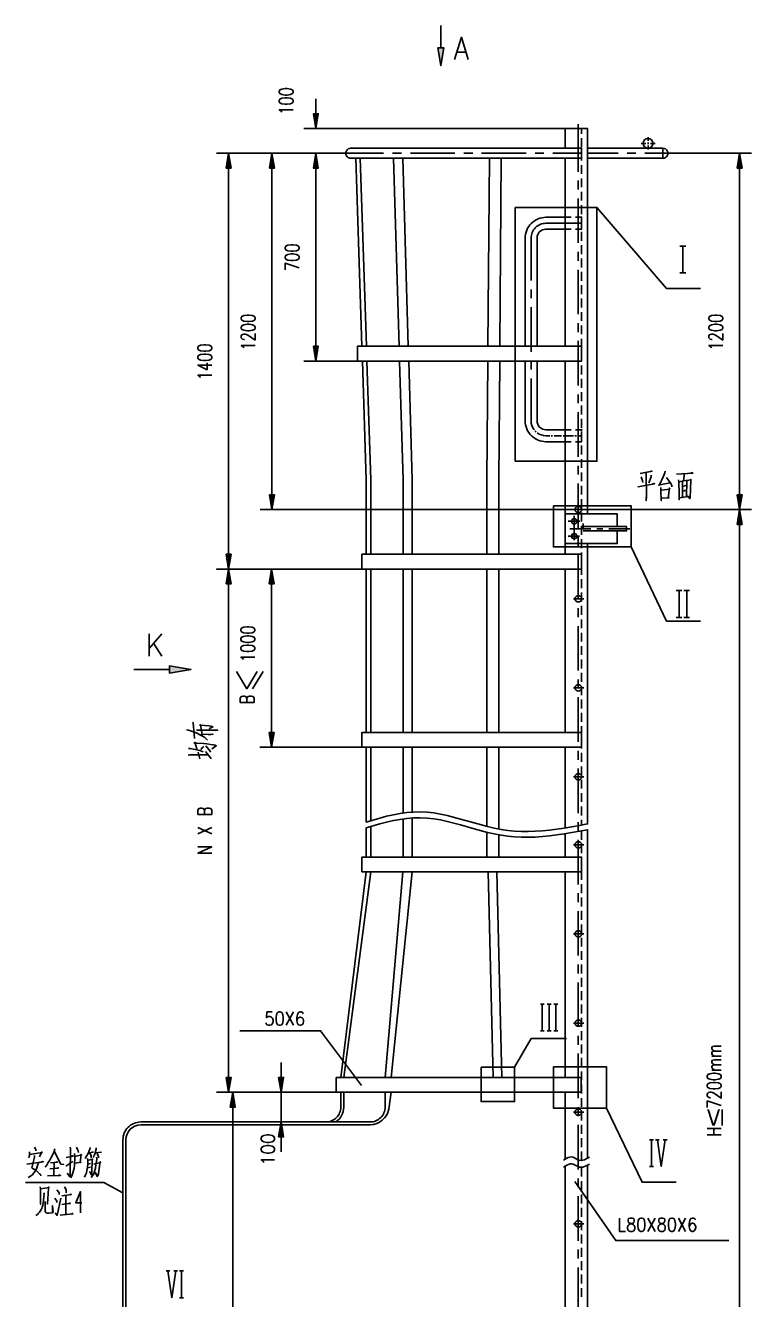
# Model space of a CAD drawing. Extents: x 148 to 221443, y -36682 to 6758.
# Drawn here: x 99642 to 102101, y -8598 to -4283 of the extents above; entities that cross this region are included whole.
import ezdxf

# ---------------------------------------------------------------- set-up
doc = ezdxf.new("R2010")
doc.units = 0
doc.header["$LTSCALE"] = 10
doc.header["$MEASUREMENT"] = 0
doc.layers.add('2（细实线）', color=3, linetype='Continuous', lineweight=20)
doc.styles.add('PDF Arial', font='arial.ttf')

msp = doc.modelspace()

# ---------------------------------------------------------------- linework, layer by layer
at = {"layer": '2（细实线）', "lineweight": -3}
for points in [[(101048.5256, -4358.4248), (101048.5256, -4282.9139)], [(101141.476, -4397.9945), (101118.4835, -4322.5703), (101095.4928, -4397.9945)], [(101038.4664, -4358.4248), (101058.5842, -4358.4248), (101048.5256, -4418.7647), (101038.4664, -4358.4248)], [(101104.1152, -4372.8535), (101132.8536, -4372.8535)], [(100501.4266, -4509.1114), (100503.6617, -4513.8038), (100510.367, -4516.9331), (100521.5444, -4518.4974), (100528.2503, -4518.4974), (100539.4265, -4516.9331), (100546.133, -4513.8038), (100548.3675, -4509.1114), (100548.3675, -4505.9827), (100546.133, -4501.2891), (100539.4265, -4498.1611), (100528.2503, -4496.5968), (100521.5444, -4496.5968), (100510.367, -4498.1611), (100503.6617, -4501.2891), (100501.4266, -4505.9827), (100501.4266, -4509.1114)], [(100501.4266, -4540.3986), (100503.6617, -4545.0922), (100510.367, -4548.2203), (100521.5444, -4549.7846), (100528.2503, -4549.7846), (100539.4265, -4548.2203), (100546.133, -4545.0922), (100548.3675, -4540.3986), (100548.3675, -4537.27), (100546.133, -4532.5764), (100539.4265, -4529.4477), (100528.2503, -4527.8834), (100521.5444, -4527.8834), (100510.367, -4529.4477), (100503.6617, -4532.5764), (100501.4266, -4537.27), (100501.4266, -4540.3986)], [(100510.367, -4576.3782), (100508.1319, -4573.249), (100501.4266, -4568.5572), (100548.3675, -4568.5572)], [(100625.4867, -4581.7908), (100625.4867, -4531.507)], [(100617.1041, -4581.7908), (100633.8698, -4581.7908), (100625.4867, -4632.0728), (100617.1041, -4581.7908)], [(100585.2505, -4632.0728), (101470.4403, -4632.0728), (101545.8822, -4632.0728), (101545.8822, -5937.0362)], [(101470.4403, -4632.0728), (101470.4403, -4698.9497)], [(101514.6993, -4617.0856), (101514.6993, -4778.1446)], [(101525.7644, -4632.0728), (101525.7644, -4649.8884)], [(101525.7644, -4664.9732), (101525.7644, -4695.1435)], [(101545.8822, -4698.9497), (101801.1855, -4698.9497), (101801.1855, -4732.638), (101545.8822, -4732.638)], [(101743.5317, -4682.1033), (101727.6534, -4682.1033)], [(101753.5903, -4682.1033), (101748.5616, -4682.1033)], [(101750.8907, -4674.0723), (101750.8907, -4660.7789)], [(101750.8907, -4684.1297), (101750.8907, -4679.1004)], [(101750.8907, -4702.45), (101750.8907, -4689.1572)], [(101774.4985, -4682.1033), (101758.6196, -4682.1033)], [(100289.5223, -4715.7941), (100756.7953, -4715.7941), (100436.5969, -4715.7941)], [(100321.3759, -4766.0767), (100338.1411, -4766.0767), (100329.7585, -4715.7941), (100321.3759, -4766.0767)], [(100468.4493, -4766.0767), (100485.2144, -4766.0767), (100476.8325, -4715.7941), (100468.4493, -4766.0767)], [(100736.6775, -4715.7941), (100585.2505, -4715.7941), (100756.7953, -4715.7941), (100855.2175, -4715.7941)], [(100617.1041, -4766.0767), (100625.4867, -4715.7941), (100633.8698, -4766.0767), (100617.1041, -4766.0767), (100633.8698, -4766.0767), (100625.4867, -4715.7941), (100617.1041, -4766.0767)], [(100760.8315, -4732.638), (100781.6781, -5369.4715)], [(100775.9279, -4732.638), (100796.7751, -5369.4715)], [(100885.3939, -4715.7941), (100915.5709, -4715.7941)], [(100888.9193, -4732.638), (100907.8451, -5369.4715)], [(100919.714, -4732.638), (100938.6562, -5369.4715)], [(100945.7467, -4715.7941), (101096.6317, -4715.7941)], [(101126.8081, -4715.7941), (101156.9845, -4715.7941)], [(101187.1615, -4715.7941), (101338.0459, -4715.7941)], [(101213.4652, -4732.638), (101208.2815, -5369.4715)], [(101253.7014, -4732.638), (101248.6983, -5369.4715)], [(101368.2223, -4715.7941), (101398.3986, -4715.7941)], [(101428.5763, -4715.7941), (101526.9985, -4715.7941)], [(101470.4403, -4732.638), (101470.4403, -4833.2044), (101470.4403, -5369.4715)], [(101525.7644, -4710.2283), (101525.7644, -4740.3974)], [(101545.8822, -4715.7941), (101649.4906, -4715.7941)], [(101679.6676, -4715.7941), (101709.844, -4715.7941)], [(101740.0203, -4715.7941), (101843.6294, -4715.7941), (102101.4034, -4715.7941)], [(102052.7852, -4766.0767), (102069.5504, -4766.0767), (102061.1678, -4715.7941), (102052.7852, -4766.0767)], [(100329.7585, -6073.4327), (100329.7585, -4766.0767)], [(100476.8325, -5872.3011), (100476.8325, -4766.0767)], [(100625.4867, -4816.3599), (100625.4867, -4766.0767), (100625.4867, -5369.4715)], [(101525.7644, -4755.4829), (101525.7644, -4785.6525)], [(102061.1678, -4766.0767), (102061.1678, -5872.3011)], [(101514.6993, -4808.3131), (101514.6993, -4838.4827)], [(101525.7644, -4800.738), (101525.7644, -4830.9071)], [(101514.6993, -4868.6524), (101514.6993, -5019.502)], [(101525.7644, -4845.9919), (101525.7644, -4876.1628)], [(101301.1739, -4899.0778), (101577.7974, -4899.0778), (101577.7974, -5758.8648), (101301.1739, -5758.8648), (101301.1739, -4899.0778)], [(101525.7644, -4891.2476), (101525.7644, -4921.4167)], [(101577.7974, -4899.0778), (101813.9168, -5173.5535), (101929.1048, -5173.5535)], [(101405.057, -4952.7534), (101525.7644, -4952.7534)], [(101505.646, -4972.8657), (101525.7644, -4972.8657), (101525.7644, -4932.6392), (101526.484, -4932.6392), (101526.484, -4931.9196), (101525.7644, -4931.9196), (101525.7644, -4932.6392)], [(101505.646, -4932.6392), (101525.7644, -4932.6392)], [(101525.7644, -4936.5009), (101525.7644, -4966.6712)], [(101354.7622, -5003.036), (101354.7622, -5146.5998)], [(101525.7644, -4981.7561), (101525.7644, -5011.9257)], [(100521.5444, -5038.0518), (100523.7795, -5042.7442), (100530.4854, -5045.8729), (100541.6622, -5047.4378), (100548.3675, -5047.4378), (100559.5449, -5045.8729), (100566.2508, -5042.7442), (100568.4853, -5038.0518), (100568.4853, -5034.9226), (100566.2508, -5030.2296), (100559.5449, -5027.1009), (100548.3675, -5025.536), (100541.6622, -5025.536), (100530.4854, -5027.1009), (100523.7795, -5030.2296), (100521.5444, -5034.9226), (100521.5444, -5038.0518)], [(101525.7644, -5027.0106), (101525.7644, -5057.1802)], [(101858.9937, -5029.7364), (101878.6086, -5029.7364)], [(101868.8009, -5120.246), (101868.8009, -5029.7364)], [(100521.5444, -5069.3391), (100523.7795, -5074.0314), (100530.4854, -5077.1601), (100541.6622, -5078.7257), (100548.3675, -5078.7257), (100559.5449, -5077.1601), (100566.2508, -5074.0314), (100568.4853, -5069.3391), (100568.4853, -5066.2098), (100566.2508, -5061.5168), (100559.5449, -5058.3887), (100548.3675, -5056.8232), (100541.6622, -5056.8232), (100530.4854, -5058.3887), (100523.7795, -5061.5168), (100521.5444, -5066.2098), (100521.5444, -5069.3391)], [(100521.5444, -5110.0123), (100521.5444, -5088.1104), (100568.4853, -5103.7543)], [(101514.6993, -5049.6711), (101514.6993, -5079.8408)], [(101525.7644, -5072.2651), (101525.7644, -5102.4354)], [(101514.6993, -5110.0104), (101514.6993, -5260.8594)], [(101525.7644, -5117.5196), (101525.7644, -5147.6899)], [(101858.9937, -5120.246), (101878.6086, -5120.246)], [(101354.7622, -5176.7701), (101354.7622, -5206.9398)], [(101525.7644, -5162.7747), (101525.7644, -5192.9438)], [(101525.7644, -5208.0286), (101525.7644, -5238.1983)], [(100372.8902, -5276.1695), (100375.1259, -5280.8613), (100381.8313, -5283.9906), (100393.0074, -5285.5549), (100399.714, -5285.5549), (100410.8895, -5283.9906), (100417.5966, -5280.8613), (100419.8324, -5276.1695), (100419.8324, -5273.0402), (100417.5966, -5268.3472), (100410.8895, -5265.218), (100399.714, -5263.6536), (100393.0074, -5263.6536), (100381.8313, -5265.218), (100375.1259, -5268.3472), (100372.8902, -5273.0402), (100372.8902, -5276.1695)], [(101354.7622, -5237.1088), (101354.7622, -5387.9578)], [(101525.7644, -5253.2832), (101525.7644, -5283.4528)], [(101957.2255, -5276.1695), (101959.4613, -5280.8613), (101966.1678, -5283.9906), (101977.3433, -5285.5549), (101984.0487, -5285.5549), (101995.226, -5283.9906), (102001.932, -5280.8613), (102004.1677, -5276.1695), (102004.1677, -5273.0402), (102001.932, -5268.3472), (101995.226, -5265.218), (101984.0487, -5263.6536), (101977.3433, -5263.6536), (101966.1678, -5265.218), (101959.4613, -5268.3472), (101957.2255, -5273.0402), (101957.2255, -5276.1695)], [(100372.8902, -5307.4567), (100375.1259, -5312.1491), (100381.8313, -5315.2784), (100393.0074, -5316.8421), (100399.714, -5316.8421), (100410.8895, -5315.2784), (100417.5966, -5312.1491), (100419.8324, -5307.4567), (100419.8324, -5304.3275), (100417.5966, -5299.6345), (100410.8895, -5296.5052), (100399.714, -5294.9409), (100393.0074, -5294.9409), (100381.8313, -5296.5052), (100375.1259, -5299.6345), (100372.8902, -5304.3275), (100372.8902, -5307.4567)], [(101514.6993, -5291.0291), (101514.6993, -5321.1982)], [(101525.7644, -5298.5383), (101525.7644, -5328.708)], [(101957.2255, -5307.4567), (101959.4613, -5312.1491), (101966.1678, -5315.2784), (101977.3433, -5316.8421), (101984.0487, -5316.8421), (101995.226, -5315.2784), (102001.932, -5312.1491), (102004.1677, -5307.4567), (102004.1677, -5304.3275), (102001.932, -5299.6345), (101995.226, -5296.5052), (101984.0487, -5294.9409), (101977.3433, -5294.9409), (101966.1678, -5296.5052), (101959.4613, -5299.6345), (101957.2255, -5304.3275), (101957.2255, -5307.4567)], [(100384.067, -5346.565), (100381.8313, -5346.565), (100377.361, -5345.0013), (100375.1259, -5343.4364), (100372.8902, -5340.3077), (100372.8902, -5334.0504), (100375.1259, -5330.9217), (100377.361, -5329.3574), (100381.8313, -5327.7924), (100386.3021, -5327.7924), (100390.7729, -5329.3574), (100397.4788, -5332.486), (100419.8324, -5348.1293), (100419.8324, -5326.2281)], [(101525.7644, -5343.7928), (101525.7644, -5373.9631)], [(101968.4023, -5346.565), (101966.1678, -5346.565), (101961.697, -5345.0013), (101959.4613, -5343.4364), (101957.2255, -5340.3077), (101957.2255, -5334.0504), (101959.4613, -5330.9217), (101961.697, -5329.3574), (101966.1678, -5327.7924), (101970.6374, -5327.7924), (101975.1076, -5329.3574), (101981.8142, -5332.486), (102004.1677, -5348.1293), (102004.1677, -5326.2281)], [(100225.8162, -5376.7347), (100228.0514, -5381.4277), (100234.7573, -5384.5563), (100245.934, -5386.1207), (100252.6394, -5386.1207), (100263.8167, -5384.5563), (100270.5221, -5381.4277), (100272.7584, -5376.7347), (100272.7584, -5373.6066), (100270.5221, -5368.913), (100263.8167, -5365.7838), (100252.6394, -5364.2207), (100245.934, -5364.2207), (100234.7573, -5365.7838), (100228.0514, -5368.913), (100225.8162, -5373.6066), (100225.8162, -5376.7347)], [(100381.8313, -5374.7236), (100379.5955, -5371.5949), (100372.8902, -5366.9013), (100419.8324, -5366.9013)], [(100617.1041, -5369.4715), (100633.8698, -5369.4715), (100625.4867, -5419.7547), (100617.1041, -5369.4715)], [(101514.6993, -5351.3691), (101514.6993, -5502.2187)], [(101525.7644, -5389.0479), (101525.7644, -5419.217)], [(101966.1678, -5374.7236), (101963.9309, -5371.5949), (101957.2255, -5366.9013), (102004.1677, -5366.9013)], [(100225.8162, -5408.0219), (100228.0514, -5412.7149), (100234.7573, -5415.8436), (100245.934, -5417.4079), (100252.6394, -5417.4079), (100263.8167, -5415.8436), (100270.5221, -5412.7149), (100272.7584, -5408.0219), (100272.7584, -5404.8933), (100270.5221, -5400.2009), (100263.8167, -5397.071), (100252.6394, -5395.5073), (100245.934, -5395.5073), (100234.7573, -5397.071), (100228.0514, -5400.2009), (100225.8162, -5404.8933), (100225.8162, -5408.0219)], [(100272.7584, -5433.0518), (100225.8162, -5433.0518), (100257.1108, -5448.6945), (100257.1108, -5425.2302)], [(100781.404, -5419.7547), (100585.2505, -5419.7547)], [(100783.3242, -5419.7547), (100796.4925, -5822.0191), (100796.4925, -6073.4327)], [(100798.42, -5419.7547), (100811.5883, -5822.0191), (100811.5883, -6073.4327)], [(100909.3392, -5419.7547), (100921.2942, -5822.0191), (100921.2942, -6073.4327)], [(100940.1516, -5419.7547), (100952.1169, -5822.0191), (100952.1169, -6073.4327)], [(101207.8719, -5419.7547), (101204.5974, -5822.0191), (101204.5974, -6073.4327)], [(101248.3034, -5419.7547), (101245.143, -5822.0191), (101245.143, -6073.4327)], [(101354.7622, -5418.1269), (101354.7622, -5448.2978)], [(101470.4403, -5419.7547), (101470.4403, -6073.4327)], [(101525.7644, -5434.3012), (101525.7644, -5464.4715)], [(100234.7573, -5475.29), (100232.5222, -5472.1613), (100225.8162, -5467.4677), (100272.7584, -5467.4677)], [(101354.7622, -5478.4669), (101354.7622, -5622.0307)], [(101525.7644, -5479.5563), (101525.7644, -5509.7266)], [(101514.6993, -5532.3865), (101514.6993, -5562.5574)], [(101525.7644, -5524.8115), (101525.7644, -5554.9812)], [(101514.6993, -5592.7271), (101514.6993, -5743.5761)], [(101525.7644, -5570.0666), (101525.7644, -5600.2357)], [(101505.646, -5652.201), (101525.7644, -5652.201)], [(101525.7644, -5615.3205), (101525.7644, -5645.4908)], [(101525.7644, -5652.201), (101525.7644, -5651.4808), (101526.484, -5651.4808), (101526.484, -5652.201), (101525.7644, -5652.201), (101525.7644, -5655.9718)], [(101405.057, -5672.3133), (101417.6308, -5672.3133)], [(101405.057, -5692.4268), (101470.4403, -5692.4268), (101490.5575, -5692.4268)], [(101422.6601, -5672.3133), (101427.6894, -5672.3133)], [(101432.7193, -5672.3133), (101457.8664, -5672.3133)], [(101462.8951, -5672.3133), (101467.9244, -5672.3133)], [(101472.9549, -5672.3133), (101498.102, -5672.3133)], [(101503.1313, -5672.3133), (101508.1612, -5672.3133)], [(101525.7644, -5688.6555), (101525.7644, -5692.4268), (101505.646, -5692.4268)], [(101513.1905, -5672.3133), (101525.7644, -5672.3133)], [(101525.7644, -5658.4858), (101525.7644, -5663.5139)], [(101525.7644, -5660.5762), (101525.7644, -5690.7441)], [(101525.7644, -5666.0285), (101525.7644, -5671.0566)], [(101525.7644, -5673.5706), (101525.7644, -5678.5993)], [(101525.7644, -5681.114), (101525.7644, -5686.1414)], [(101525.7644, -5705.8295), (101525.7644, -5735.9998)], [(101514.6993, -5773.7452), (101514.6993, -5803.9149)], [(101525.7644, -5751.0847), (101525.7644, -5781.255)], [(101525.7644, -5796.3392), (101525.7644, -5826.5089)], [(101723.8765, -5800.3712), (101764.7408, -5792.8278), (101763.1063, -5791.9898), (101759.2922, -5793.6658)], [(101727.6906, -5811.2653), (101732.5942, -5824.6741), (101733.1386, -5830.5402)], [(101744.5809, -5797.0179), (101745.1259, -5879.1468), (101744.5809, -5892.5562), (101744.0365, -5886.6895), (101744.5809, -5879.9842)], [(101761.4718, -5805.3992), (101761.4718, -5811.2653), (101753.2985, -5832.2163)], [(101808.3291, -5792.8278), (101807.7846, -5797.8559), (101803.4255, -5808.7507), (101797.9769, -5822.1595), (101794.1622, -5828.8642), (101789.2592, -5838.9204), (101787.0803, -5839.759), (101802.336, -5836.4063), (101825.765, -5832.2163)], [(101813.2326, -5813.7788), (101827.9445, -5833.8935), (101830.1241, -5838.083), (101831.2136, -5841.435), (101831.758, -5844.7864)], [(101847.5594, -5802.8852), (101902.5899, -5798.6939), (101900.4104, -5797.0179), (101895.5062, -5799.5313)], [(101854.0975, -5822.1595), (101855.187, -5828.8642), (101856.2765, -5868.2526), (101856.8209, -5889.2042), (101855.732, -5882.4989), (101887.8786, -5878.3088), (101886.2441, -5877.4702), (101883.5201, -5879.1468)], [(101888.4243, -5878.3088), (101892.7816, -5885.8521), (101893.3272, -5881.6621), (101894.4167, -5854.0052), (101895.5062, -5820.4841), (101897.1413, -5822.1595), (101872.6223, -5825.5115), (101855.187, -5828.0256)], [(101873.7124, -5802.0466), (101873.7124, -5807.9139), (101870.4427, -5825.5115)], [(101514.6993, -5834.0845), (101514.6993, -5984.9342)], [(101525.7644, -5841.5949), (101525.7644, -5871.764)], [(101715.7027, -5845.6251), (101772.914, -5834.7309), (101770.1894, -5833.8935), (101766.3759, -5836.4063)], [(101793.6178, -5848.1385), (101794.7078, -5857.3579), (101795.7973, -5891.7176), (101795.2529, -5884.1761), (101821.9515, -5882.4989), (101819.2263, -5882.4989), (101823.041, -5849.8151), (101824.1305, -5853.1678), (101795.2529, -5856.5192)], [(101867.1743, -5827.1882), (101867.1743, -5879.9842)], [(101867.7187, -5843.949), (101877.5265, -5841.435), (101875.8907, -5840.5964), (101874.2574, -5842.273)], [(101868.2638, -5859.8719), (101876.982, -5858.1953), (101875.3469, -5857.3579), (101873.7124, -5859.0339)], [(101882.43, -5825.5115), (101880.7955, -5879.1468)], [(100468.4493, -5872.3011), (100485.2144, -5872.3011), (100476.8325, -5922.5837), (100468.4493, -5872.3011)], [(101430.1308, -5909.4569), (101693.4243, -5909.4569), (101693.4243, -6049.0882), (101430.1308, -6049.0882), (101430.1308, -5909.4569)], [(101525.7644, -5886.8488), (101525.7644, -5917.0185)], [(102052.7852, -5872.3011), (102069.5504, -5872.3011), (102061.1678, -5922.5837), (102052.7852, -5872.3011)], [(100436.5969, -5922.5837), (101732.6699, -5922.5837), (101928.5274, -5922.5837), (102101.4034, -5922.5837)], [(101470.4403, -5937.0362), (101646.4705, -5937.0362), (101646.4705, -5979.7767)], [(101498.1923, -5922.5837), (101533.5903, -5922.5837)], [(101500.6167, -5944.0064), (101500.6167, -6025.6593)], [(101525.7644, -5932.1033), (101525.7644, -5962.273)], [(102061.1678, -5922.5837), (102020.9328, -5922.5837)], [(102052.7852, -5972.8669), (102069.5504, -5972.8669), (102061.1678, -5922.5837), (102052.7852, -5972.8669)], [(101646.4705, -5994.8609), (101646.4705, -6037.602), (101470.4403, -6037.602)], [(101480.8303, -5962.1766), (101519.2513, -5962.1766)], [(101485.9273, -5987.3188), (101557.4813, -5987.3188)], [(101525.7644, -5977.3579), (101525.7644, -6007.5275)], [(101530.7937, -5969.347), (101530.7937, -5984.4318)], [(101530.7937, -5994.8609), (101678.287, -5994.8609), (101678.287, -5979.7767), (101530.7937, -5979.7767)], [(101577.5997, -5987.3188), (101597.7175, -5987.3188)], [(101617.8347, -5987.3188), (101689.3886, -5987.3188)], [(102061.1678, -5972.8669), (102061.1678, -9806.5888)], [(100796.4925, -6727.1113), (100796.4925, -6980.4835), (100842.3116, -6967.0716), (100865.2083, -6961.153), (100888.0922, -6955.9846), (100910.9621, -6951.7371), (100933.8131, -6948.5804), (100956.6457, -6946.6822), (100979.4533, -6946.2147), (101002.2347, -6947.3194), (101024.9959, -6949.9006), (101047.7401, -6953.7257), (101070.4769, -6958.5621), (101115.9463, -6970.3358), (101161.4577, -6983.3552), (101207.065, -6995.7532), (101229.9203, -7001.1372), (101252.8176, -7005.6666), (101275.765, -7009.1096), (101298.7899, -7011.3557), (101321.946, -7012.4787), (101345.2913, -7012.5709), (101368.8845, -7011.7231), (101392.7846, -7010.0263), (101417.0504, -7007.5715), (101441.7367, -7004.4508), (101466.9051, -7000.7539), (101492.6137, -6996.5729), (101518.9199, -6991.9996), (101545.8822, -6987.1241), (101545.8822, -6828.6884), (101545.8822, -6037.602)], [(101480.8303, -6012.4604), (101518.398, -6012.4604)], [(101514.6993, -6015.1032), (101514.6993, -6045.2729)], [(101525.7644, -6022.6124), (101525.7644, -6052.7814)], [(100321.3759, -6073.4327), (100338.1411, -6073.4327), (100329.7585, -6123.7153), (100321.3759, -6073.4327)], [(101514.6993, -6075.4426), (101514.6993, -6226.2916)], [(101525.7644, -6067.8663), (101525.7644, -6098.0366)], [(101693.4243, -6049.0882), (101813.9168, -6299.9464), (101929.1048, -6299.9464)], [(100435.4635, -6123.7153), (100781.404, -6123.7153), (100289.5223, -6123.7153), (100761.2856, -6123.7153)], [(100321.3759, -6173.9979), (100338.1411, -6173.9979), (100329.7585, -6123.7153), (100321.3759, -6173.9979)], [(100467.3165, -6173.9979), (100484.0816, -6173.9979), (100475.6997, -6123.7153), (100467.3165, -6173.9979)], [(100796.4925, -6123.7153), (100796.4925, -6676.8275)], [(100811.5804, -6123.7153), (100811.5804, -6676.8275)], [(100921.2942, -6123.7153), (100921.2942, -6676.8275)], [(100952.1169, -6123.7153), (100952.1169, -6676.8275)], [(101204.5974, -6123.7153), (101204.5974, -6676.8275)], [(101245.143, -6123.7153), (101245.143, -6676.8275)], [(101470.4403, -6123.7153), (101470.4403, -6676.8275)], [(101525.7644, -6113.122), (101525.7644, -6143.2917)], [(101525.7644, -6158.3759), (101525.7644, -6188.5456)], [(100329.7585, -6173.9979), (100329.7585, -7845.5552)], [(100475.6997, -6173.9979), (100475.6997, -6676.8275)], [(101525.7644, -6203.6304), (101525.7644, -6233.8001)], [(101845.9176, -6196.9178), (101865.5318, -6196.9178)], [(101855.7241, -6287.4281), (101855.7241, -6196.9178)], [(101872.0705, -6196.9178), (101891.6854, -6196.9178)], [(101881.8783, -6196.9178), (101881.8783, -6287.4281)], [(101498.1923, -6224.1633), (101533.5903, -6224.1633)], [(101525.7644, -6248.885), (101525.7644, -6279.0552)], [(101514.6993, -6256.4613), (101514.6993, -6286.6303)], [(101525.7644, -6294.1401), (101525.7644, -6324.3098)], [(101845.9176, -6287.4281), (101865.5318, -6287.4281)], [(101872.0705, -6287.4281), (101891.6854, -6287.4281)], [(100371.7574, -6331.551), (100373.9919, -6336.2446), (100380.6984, -6339.3732), (100391.8746, -6340.937), (100398.5799, -6340.937), (100409.7573, -6339.3732), (100416.4638, -6336.2446), (100418.6983, -6331.551), (100418.6983, -6328.4235), (100416.4638, -6323.7299), (100409.7573, -6320.6007), (100398.5799, -6319.0363), (100391.8746, -6319.0363), (100380.6984, -6320.6007), (100373.9919, -6323.7299), (100371.7574, -6328.4235), (100371.7574, -6331.551)], [(101514.6993, -6316.8006), (101514.6993, -6467.6496)], [(101525.7644, -6339.3952), (101525.7644, -6369.5649)], [(100060.6264, -6343.0054), (100060.6264, -6418.4296)], [(100103.3773, -6343.0054), (100060.6264, -6393.2886)], [(100075.895, -6375.3309), (100103.3773, -6418.4296)], [(100371.7574, -6362.8382), (100373.9919, -6367.5318), (100380.6984, -6370.6611), (100391.8746, -6372.2248), (100398.5799, -6372.2248), (100409.7573, -6370.6611), (100416.4638, -6367.5318), (100418.6983, -6362.8382), (100418.6983, -6359.7102), (100416.4638, -6355.0172), (100409.7573, -6351.8879), (100398.5799, -6350.3236), (100391.8746, -6350.3236), (100380.6984, -6351.8879), (100373.9919, -6355.0172), (100371.7574, -6359.7102), (100371.7574, -6362.8382)], [(100371.7574, -6394.1254), (100373.9919, -6398.819), (100380.6984, -6401.9483), (100391.8746, -6403.512), (100398.5799, -6403.512), (100409.7573, -6401.9483), (100416.4638, -6398.819), (100418.6983, -6394.1254), (100418.6983, -6390.9968), (100416.4638, -6386.3038), (100409.7573, -6383.1751), (100398.5799, -6381.6108), (100391.8746, -6381.6108), (100380.6984, -6383.1751), (100373.9919, -6386.3038), (100371.7574, -6390.9968), (100371.7574, -6394.1254)], [(101525.7644, -6384.6491), (101525.7644, -6414.8188)], [(100380.6984, -6430.1069), (100378.4621, -6426.9776), (100371.7574, -6422.2834), (100418.6983, -6422.2834)], [(100130.1046, -6463.8734), (100009.3966, -6463.8734)], [(100130.1046, -6451.8049), (100202.5289, -6463.8734), (100130.1046, -6475.9412), (100130.1046, -6451.8049)], [(100426.5871, -6470.4212), (100391.3796, -6529.2518), (100356.1733, -6470.4212)], [(100411.498, -6529.2518), (100446.7043, -6470.4212)], [(101525.7644, -6429.9036), (101525.7644, -6460.0733)], [(101514.6993, -6497.8187), (101514.6993, -6527.9896)], [(101525.7644, -6475.1588), (101525.7644, -6505.3284)], [(100391.7104, -6561.6863), (100389.4759, -6556.9939), (100387.2408, -6555.429), (100382.7712, -6553.8641), (100378.2997, -6553.8641), (100373.8289, -6555.429), (100371.5932, -6556.9939), (100369.3587, -6561.6863), (100369.3587, -6575.7659), (100416.2996, -6575.7659), (100416.2996, -6561.6863), (100414.0651, -6556.9939), (100411.8294, -6555.429), (100407.3586, -6553.8641), (100400.652, -6553.8641), (100396.1812, -6555.429), (100393.9467, -6556.9939), (100391.7104, -6561.6863), (100391.7104, -6575.7659)], [(101498.1923, -6525.8613), (101533.5903, -6525.8613)], [(101514.6993, -6558.1593), (101514.6993, -6709.0076)], [(101525.7644, -6520.4133), (101525.7644, -6550.5836)], [(101525.7644, -6565.6678), (101525.7644, -6595.8375)], [(100214.634, -6697.9639), (100209.6047, -6642.9456), (100209.6047, -6647.3035), (100210.4427, -6651.6614)], [(101525.7644, -6610.9229), (101525.7644, -6641.0926)], [(100187.8103, -6668.548), (100193.6788, -6669.0931), (100204.5754, -6672.3609), (100214.634, -6676.1744), (100223.8546, -6679.9879), (100232.2371, -6684.8902), (100241.4583, -6689.7926), (100249.0029, -6694.6955), (100254.0316, -6699.0534), (100258.2229, -6702.8663)], [(100221.3399, -6670.1826), (100223.8546, -6669.0931), (100225.5306, -6669.6375), (100293.4292, -6669.6375), (100286.7232, -6670.1826), (100279.1787, -6669.6375)], [(100240.6191, -6683.8007), (100234.7524, -6651.1164), (100232.2371, -6652.2065), (100248.163, -6653.8404), (100263.2515, -6654.9299), (100270.7961, -6656.0194), (100275.826, -6657.1088), (100276.6634, -6658.1983), (100264.9288, -6664.1901), (100274.988, -6657.6533)], [(100235.5904, -6684.8902), (100242.2963, -6683.8007), (100276.6634, -6683.2563), (100270.7961, -6684.3452), (100260.7375, -6683.8007)], [(100467.3165, -6676.8275), (100484.0816, -6676.8275), (100475.6997, -6727.1113), (100467.3165, -6676.8275)], [(101525.7644, -6656.1774), (101525.7644, -6686.3471)], [(100221.3399, -6735.005), (100222.1786, -6732.2816), (100215.472, -6710.492), (100212.9574, -6712.6716), (100220.5019, -6713.2166), (100222.1786, -6713.2166), (100244.811, -6714.8505), (100247.3256, -6714.8505), (100256.5468, -6715.94), (100269.1195, -6717.5739), (100278.3401, -6718.6634), (100285.0466, -6720.2979), (100288.3999, -6721.9318), (100274.1494, -6732.2816), (100287.5612, -6721.3874)], [(100235.5904, -6734.4611), (100242.2963, -6727.3792), (100245.6484, -6725.2003)], [(100268.2821, -6743.7208), (100267.4441, -6740.9974), (100253.1936, -6721.9318)], [(100781.404, -6727.1113), (100435.4635, -6727.1113)], [(100811.5804, -6727.1113), (100811.5804, -6975.8942)], [(100921.2942, -6727.1113), (100921.2942, -6950.1655)], [(100952.1169, -6727.1113), (100952.1169, -6946.9514)], [(101204.5974, -6727.1113), (101204.5974, -6995.1307), (101204.5974, -6995.0825)], [(101245.143, -6727.1113), (101245.143, -7004.2591)], [(101470.4403, -6727.1113), (101470.4403, -6999.0955)], [(101525.7644, -6701.432), (101525.7644, -6731.6016)], [(100192.8396, -6754.0717), (100197.0308, -6752.9816), (100259.0609, -6752.9816)], [(100193.6788, -6731.1927), (100199.5455, -6731.1927), (100217.1493, -6735.005), (100232.2371, -6738.8184), (100243.9724, -6743.1763)], [(100232.2371, -6766.0548), (100227.2078, -6744.2658)], [(100269.9581, -6766.0548), (100269.9581, -6764.4208), (100251.5169, -6742.0869)], [(101514.6993, -6739.1773), (101514.6993, -6769.347)], [(101525.7644, -6746.6859), (101525.7644, -6776.8562)], [(101514.6993, -6799.5167), (101514.6993, -6950.3657)], [(101525.7644, -6791.941), (101525.7644, -6822.1107)], [(101498.1923, -6827.5587), (101533.5903, -6827.5587)], [(101525.7644, -6837.1955), (101525.7644, -6867.3652)], [(101525.7644, -6882.45), (101525.7644, -6912.6197)], [(100248.1685, -6940.9449), (100245.934, -6936.2519), (100243.6989, -6934.6882), (100239.2275, -6933.1232), (100234.7573, -6933.1232), (100230.2877, -6934.6882), (100228.0514, -6936.2519), (100225.8162, -6940.9449), (100225.8162, -6955.0245), (100272.7584, -6955.0245), (100272.7584, -6940.9449), (100270.5221, -6936.2519), (100268.2876, -6934.6882), (100263.8167, -6933.1232), (100257.1108, -6933.1232), (100252.6394, -6934.6882), (100250.4049, -6936.2519), (100248.1685, -6940.9449), (100248.1685, -6955.0245)], [(101525.7644, -6927.7052), (101525.7644, -6957.8748)], [(100796.4925, -7099.4184), (100796.4925, -7000.2619), (100842.3116, -6986.85), (100865.2083, -6980.9315), (100888.0922, -6975.763), (100910.9621, -6971.5156), (100933.8131, -6968.3588), (100956.6457, -6966.4613), (100979.4533, -6965.9931), (101002.2347, -6967.0972), (101024.9959, -6969.679), (101047.7401, -6973.5047), (101070.4769, -6978.3405), (101115.9463, -6990.1142), (101161.4577, -7003.133), (101207.065, -7015.5317), (101229.9203, -7020.9162), (101252.8176, -7025.445), (101275.765, -7028.888), (101298.7899, -7031.1335), (101321.946, -7032.2572), (101345.2913, -7032.3493), (101368.8845, -7031.5021), (101392.7846, -7029.8048), (101417.0504, -7027.3499), (101441.7367, -7024.2292), (101466.9051, -7020.5323), (101492.6137, -7016.3514), (101518.9199, -7011.778), (101545.8822, -7006.9019), (101545.8822, -8118.9722)], [(100921.2942, -6969.9433), (100921.2942, -7099.4184)], [(100952.1169, -6966.7292), (100952.1169, -7099.4184)], [(101514.6993, -6980.5354), (101514.6993, -7010.7056)], [(101525.7644, -6972.9597), (101525.7644, -6990.7752)], [(100225.8162, -7020.727), (100272.7584, -6998.8264)], [(100225.8162, -6998.8264), (100272.7584, -7020.727)], [(100811.5804, -6995.6721), (100811.5804, -7099.4184)], [(101204.5974, -7014.9085), (101204.5974, -7099.4184)], [(101245.143, -7024.0375), (101245.143, -7099.4184)], [(101470.4403, -7018.8734), (101470.4403, -7099.4184)], [(101525.7644, -7010.5537), (101525.7644, -7040.4761)], [(100225.8162, -7064.5295), (100272.7584, -7064.5295), (100225.8162, -7086.4301), (100272.7584, -7086.4301)], [(101498.1923, -7057.8547), (101533.5903, -7057.8547)], [(101514.6993, -7040.8753), (101514.6993, -7191.7237)], [(101525.7644, -7055.561), (101525.7644, -7085.7313)], [(101525.7644, -7100.8161), (101525.7644, -7130.9852)], [(100796.4925, -7149.701), (100709.9856, -7845.5552)], [(100811.5804, -7149.701), (100720.0442, -7845.5552)], [(100920.2175, -7149.701), (100860.1113, -7845.5552)], [(100952.1169, -7149.701), (100880.2285, -7845.5552)], [(101208.9077, -7149.701), (101226.1092, -7845.5552)], [(101239.0847, -7149.701), (101255.8278, -7845.5552)], [(101470.4403, -7149.701), (101470.4403, -7845.5552)], [(101525.7644, -7146.07), (101525.7644, -7176.2397)], [(101525.7644, -7191.3251), (101525.7644, -7221.4948)], [(101514.6993, -7221.894), (101514.6993, -7252.0637)], [(101525.7644, -7236.5797), (101525.7644, -7266.7487)], [(101514.6993, -7282.2333), (101514.6993, -7433.0814)], [(101525.7644, -7281.8336), (101525.7644, -7312.0039)], [(101525.7644, -7327.0887), (101525.7644, -7357.2584)], [(101498.1923, -7359.5521), (101533.5903, -7359.5521)], [(101525.7644, -7372.3432), (101525.7644, -7402.5132)], [(101525.7644, -7417.598), (101525.7644, -7447.768)], [(101514.6993, -7463.2514), (101514.6993, -7493.4214)], [(101525.7644, -7462.8529), (101525.7644, -7493.0222)], [(101514.6993, -7523.5911), (101514.6993, -7674.4398)], [(101525.7644, -7508.1071), (101525.7644, -7538.2767)], [(101525.7644, -7553.3619), (101525.7644, -7583.5319)], [(100477.0559, -7623.7458), (100459.8122, -7623.7458), (100458.088, -7643.1409), (100459.8122, -7640.9858), (100464.9849, -7638.8306), (100470.1589, -7638.8306), (100475.331, -7640.9858), (100478.7807, -7645.2952), (100480.505, -7651.7603), (100480.505, -7656.0703), (100478.7807, -7662.5355), (100475.331, -7666.8455), (100470.1589, -7669.0003), (100464.9849, -7669.0003), (100459.8122, -7666.8455), (100458.088, -7664.6906), (100456.3637, -7660.3803)], [(100501.1971, -7623.7458), (100496.025, -7625.901), (100492.5753, -7632.3658), (100490.851, -7643.1409), (100490.851, -7649.6055), (100492.5753, -7660.3803), (100496.025, -7666.8455), (100501.1971, -7669.0003), (100504.6468, -7669.0003), (100509.8195, -7666.8455), (100513.2686, -7660.3803), (100514.9929, -7649.6055), (100514.9929, -7643.1409), (100513.2686, -7632.3658), (100509.8195, -7625.901), (100504.6468, -7623.7458), (100501.1971, -7623.7458)], [(100525.3383, -7623.7458), (100549.4796, -7669.0003)], [(100549.4796, -7623.7458), (100525.3383, -7669.0003)], [(100582.2439, -7630.2103), (100580.519, -7625.901), (100575.3463, -7623.7458), (100571.8978, -7623.7458), (100566.7238, -7625.901), (100563.2747, -7632.3658), (100561.5511, -7643.1409), (100561.5511, -7653.9155), (100563.2747, -7662.5355), (100566.7238, -7666.8455), (100571.8978, -7669.0003), (100573.622, -7669.0003), (100578.7954, -7666.8455), (100582.2439, -7662.5355), (100583.9675, -7656.0703), (100583.9675, -7653.9155), (100582.2439, -7647.4503), (100578.7954, -7643.1409), (100573.622, -7640.9858), (100571.8978, -7640.9858), (100566.7238, -7643.1409), (100563.2747, -7647.4503), (100561.5511, -7653.9155)], [(101386.1977, -7597.4732), (101399.2745, -7597.4732)], [(101392.7352, -7687.9822), (101392.7352, -7597.4732)], [(101409.0816, -7597.4732), (101422.1584, -7597.4732)], [(101415.6203, -7597.4732), (101415.6203, -7687.9822)], [(101431.9649, -7597.4732), (101445.0417, -7597.4732)], [(101438.5042, -7687.9822), (101438.5042, -7597.4732)], [(101525.7644, -7598.6167), (101525.7644, -7628.7861)], [(101498.1923, -7661.2495), (101533.5903, -7661.2495)], [(101525.7644, -7643.8712), (101525.7644, -7674.0409)], [(100780.1357, -7873.09), (100641.3448, -7687.5254), (100367.8133, -7687.5254)], [(101298.6526, -7810.2702), (101355.0094, -7713.7458), (101474.7896, -7713.7458)], [(101386.1977, -7687.9822), (101399.2745, -7687.9822)], [(101409.0816, -7687.9822), (101422.1584, -7687.9822)], [(101431.9649, -7687.9822), (101445.0417, -7687.9822)], [(101514.6993, -7704.6094), (101514.6993, -7734.7791)], [(101525.7644, -7689.1257), (101525.7644, -7719.2954)], [(101514.6993, -7764.9491), (101514.6993, -7915.7975)], [(101525.7644, -7734.38), (101525.7644, -7764.5502)], [(101975.9133, -7756.2772), (101969.208, -7751.5842), (101966.9723, -7748.455), (101966.9723, -7743.762), (101969.208, -7740.6333), (101975.9133, -7739.0687), (101998.2662, -7739.0687)], [(101975.9133, -7773.4849), (101969.208, -7768.7916), (101966.9723, -7765.6632), (101966.9723, -7760.9699), (101969.208, -7757.8416), (101975.9133, -7756.2772), (101998.2662, -7756.2772)], [(100507.8994, -7845.5552), (100507.8994, -7795.2723)], [(101525.7644, -7779.6351), (101525.7644, -7809.8048)], [(101966.9723, -7773.4849), (101998.2662, -7773.4849)], [(101975.9133, -7803.2081), (101969.208, -7798.5145), (101966.9723, -7795.3858), (101966.9723, -7790.6928), (101969.208, -7787.5645), (101975.9133, -7786.0001), (101998.2662, -7786.0001)], [(101975.9133, -7820.4154), (101969.208, -7815.7224), (101966.9723, -7812.5941), (101966.9723, -7807.9011), (101969.208, -7804.7718), (101975.9133, -7803.2081), (101998.2662, -7803.2081)], [(100321.3759, -7845.5552), (100338.1411, -7845.5552), (100329.7585, -7895.8384), (100321.3759, -7845.5552)], [(100499.5168, -7845.5552), (100516.2807, -7845.5552), (100507.8994, -7895.8384), (100499.5168, -7845.5552)], [(101185.0393, -7810.2702), (101298.6526, -7810.2702), (101298.6526, -7927.4601), (101185.0393, -7927.4601), (101185.0393, -7810.2702)], [(101430.1308, -7809.8804), (101610.3103, -7809.8804), (101610.3103, -7949.5121), (101430.1308, -7949.5121), (101430.1308, -7809.8804)], [(101525.7644, -7824.8896), (101525.7644, -7855.0593)], [(101951.3247, -7843.8807), (101953.5604, -7848.574), (101960.2663, -7851.7026), (101971.4431, -7853.267), (101978.149, -7853.267), (101989.3258, -7851.7026), (101996.0317, -7848.574), (101998.2662, -7843.8807), (101998.2662, -7840.7526), (101996.0317, -7836.0593), (101989.3258, -7832.9304), (101978.149, -7831.3663), (101971.4431, -7831.3663), (101960.2663, -7832.9304), (101953.5604, -7836.0593), (101951.3247, -7840.7526), (101951.3247, -7843.8807)], [(101966.9723, -7820.4154), (101998.2662, -7820.4154)], [(100303.6049, -7895.8384), (100694.8971, -7895.8384), (100289.5223, -7895.8384)], [(100335.4586, -7946.1213), (100352.2225, -7946.1213), (100343.8411, -7895.8384), (100335.4586, -7946.1213)], [(100433.6587, -7895.8384), (100533.0453, -7895.8384)], [(100507.8994, -7996.4039), (100507.8994, -7895.8384)], [(100720.0442, -7946.1213), (100720.0442, -7895.8384)], [(100860.1113, -7895.8384), (100860.1113, -7946.1213)], [(100880.2285, -7895.8384), (100872.6577, -7952.9569)], [(101470.4403, -7895.8384), (101470.4403, -8122.0374)], [(101525.7644, -7870.1441), (101525.7644, -7900.3138)], [(101951.3247, -7875.1679), (101953.5604, -7879.8609), (101960.2663, -7882.9902), (101971.4431, -7884.5542), (101978.149, -7884.5542), (101989.3258, -7882.9902), (101996.0317, -7879.8609), (101998.2662, -7875.1679), (101998.2662, -7872.0396), (101996.0317, -7867.3466), (101989.3258, -7864.2176), (101978.149, -7862.6536), (101971.4431, -7862.6536), (101960.2663, -7864.2176), (101953.5604, -7867.3466), (101951.3247, -7872.0396), (101951.3247, -7875.1679)], [(101962.5014, -7914.2771), (101960.2663, -7914.2771), (101955.7955, -7912.7131), (101953.5604, -7911.1481), (101951.3247, -7908.0198), (101951.3247, -7901.7619), (101953.5604, -7898.6335), (101955.7955, -7897.0689), (101960.2663, -7895.5048), (101964.7371, -7895.5048), (101969.208, -7897.0689), (101975.9133, -7900.1981), (101998.2662, -7915.8411), (101998.2662, -7893.9402)], [(101525.7644, -7915.3986), (101525.7644, -7945.5686)], [(101951.3247, -7947.1287), (101951.3247, -7925.2274), (101998.2662, -7940.8713)], [(100343.8411, -7946.1213), (100343.8411, -9806.5888)], [(101498.1923, -7962.9475), (101533.5903, -7962.9475)], [(101514.6993, -7945.9675), (101514.6993, -7976.1375)], [(101525.7644, -7960.6538), (101525.7644, -7990.8231)], [(101610.3103, -7949.5121), (101730.8028, -8200.3699), (101845.9896, -8200.3699)], [(100433.6587, -7996.4039), (100533.0453, -7996.4039)], [(100499.5168, -8046.6868), (100516.2807, -8046.6868), (100507.8994, -7996.4039), (100499.5168, -8046.6868)], [(101514.6993, -8006.3071), (101514.6993, -8157.1558)], [(101525.7644, -8005.908), (101525.7644, -8036.0783)], [(101951.3247, -8018.4858), (101998.2662, -8018.4858)], [(101973.6788, -8040.387), (101973.6788, -8018.4858)], [(100440.5221, -8054.4559), (100442.6766, -8059.9515), (100449.1439, -8063.6146), (100459.9209, -8065.4465), (100466.3875, -8065.4465), (100477.1651, -8063.6146), (100483.6318, -8059.9515), (100485.787, -8054.4559), (100485.787, -8050.7923), (100483.6318, -8045.297), (100477.1651, -8041.6337), (100466.3875, -8039.8023), (100459.9209, -8039.8023), (100449.1439, -8041.6337), (100442.6766, -8045.297), (100440.5221, -8050.7923), (100440.5221, -8054.4559)], [(100507.8994, -8046.6868), (100507.8994, -8096.97)], [(101525.7644, -8051.1631), (101525.7644, -8081.3328)], [(101756.2649, -8056.5525), (101769.3416, -8056.5525)], [(101762.8029, -8147.0618), (101762.8029, -8056.5525)], [(101775.8797, -8056.5525), (101788.9565, -8056.5525)], [(101782.4178, -8056.5525), (101795.4946, -8147.0618), (101808.5708, -8056.5525)], [(101802.0327, -8056.5525), (101815.1095, -8056.5525)], [(101951.3247, -8040.387), (101998.2662, -8040.387)], [(99656.0592, -8097.7412), (99656.0592, -8104.4456), (99654.9691, -8109.4739), (99653.8802, -8113.6637), (99652.7901, -8117.8544)], [(99655.5147, -8106.9593), (99698.0129, -8100.2549), (99696.9234, -8097.7412), (99689.8403, -8114.5017)], [(99672.9494, -8110.312), (99672.405, -8115.34), (99665.8669, -8142.1577), (99663.1423, -8151.3764), (99668.0459, -8154.7282), (99672.405, -8157.2425), (99677.853, -8160.5949), (99684.9367, -8167.299), (99689.8403, -8171.489), (99692.5649, -8174.0037), (99694.1994, -8178.1937)], [(99672.9494, -8081.818), (99675.6746, -8086.8467), (99676.7635, -8089.3604), (99676.7635, -8091.8745), (99676.7635, -8094.3891)], [(99741.0573, -8086.8467), (99740.5123, -8091.0364), (99738.8778, -8096.0648), (99734.5192, -8106.1213), (99729.07, -8117.0164), (99724.1665, -8125.3968), (99719.2629, -8133.7772), (99714.3593, -8142.1577), (99708.3657, -8148.8621)], [(99738.8778, -8095.2271), (99761.2166, -8139.6433), (99771.5688, -8140.4813), (99761.7617, -8138.8053), (99758.4926, -8133.7772)], [(99779.7414, -8117.0164), (99803.716, -8111.9883), (99801.5365, -8111.1497), (99796.6323, -8113.6637)], [(99792.8188, -8081.818), (99793.9083, -8086.0087), (99793.3639, -8174.0037), (99792.8188, -8179.8695), (99792.2744, -8182.3838), (99784.1012, -8170.6513), (99792.2744, -8180.7075), (99793.3639, -8176.518)], [(99807.5295, -8102.7695), (99809.1646, -8111.9883), (99808.6196, -8124.5585), (99808.0752, -8135.4533), (99807.5295, -8143.8334), (99806.44, -8152.2141), (99804.8055, -8160.5949), (99802.6265, -8168.1373), (99800.447, -8174.8414), (99798.2674, -8180.7075), (99796.0879, -8185.7362)], [(99809.1646, -8112.826), (99832.0479, -8107.7973), (99830.414, -8106.1213), (99827.145, -8133.7772), (99829.869, -8132.9395), (99808.6196, -8136.291)], [(99815.1583, -8081.818), (99818.4273, -8089.3604), (99820.6069, -8094.3891), (99821.1513, -8100.2549)], [(99860.9261, -8082.6557), (99859.836, -8088.5224), (99853.8424, -8102.7695), (99848.9394, -8111.9883), (99844.5803, -8119.5304)], [(99856.0219, -8101.9315), (99858.2015, -8101.9315), (99872.3678, -8097.7412)], [(99860.3811, -8102.7695), (99864.1952, -8110.312), (99864.1952, -8117.0164), (99863.6501, -8110.312)], [(99881.6298, -8084.332), (99881.6298, -8088.5224), (99876.7269, -8105.2836), (99873.4578, -8111.9883), (99870.7332, -8116.1781)], [(99878.3608, -8101.0935), (99899.6108, -8098.5789)], [(99884.3545, -8102.7695), (99888.1685, -8111.1497), (99888.7142, -8113.6637), (99888.7142, -8117.8544)], [(100440.5221, -8091.0908), (100442.6766, -8096.5858), (100449.1439, -8100.2497), (100459.9209, -8102.0814), (100466.3875, -8102.0814), (100477.1651, -8100.2497), (100483.6318, -8096.5858), (100485.787, -8091.0908), (100485.787, -8087.4271), (100483.6318, -8081.9324), (100477.1651, -8078.2685), (100466.3875, -8076.4371), (100459.9209, -8076.4371), (100449.1439, -8078.2685), (100442.6766, -8081.9324), (100440.5221, -8087.4271), (100440.5221, -8091.0908)], [(101525.7644, -8096.4173), (101525.7644, -8126.3401)], [(99646.7965, -8138.8053), (99701.8276, -8131.2629), (99699.648, -8130.4249), (99695.2889, -8132.1009)], [(99685.4818, -8134.6152), (99682.7572, -8143.8334), (99680.5776, -8151.3764), (99677.853, -8157.2425), (99674.5846, -8163.1089), (99670.2254, -8168.9753), (99665.8669, -8174.8414), (99660.4183, -8179.0314), (99655.5147, -8182.3838), (99651.1556, -8184.8981)], [(99724.7115, -8154.7282), (99753.5885, -8152.2141), (99751.9546, -8151.3764), (99749.775, -8152.2141)], [(99726.346, -8134.6152), (99750.8645, -8132.1009), (99748.6849, -8131.2629), (99746.5053, -8132.9395)], [(99738.8778, -8133.7772), (99738.3327, -8178.1937)], [(99778.6519, -8145.5097), (99802.6265, -8130.4249)], [(99852.2085, -8119.5304), (99853.2973, -8127.0728), (99852.7529, -8137.9673), (99851.6634, -8148.8621), (99850.0283, -8160.5949), (99848.3944, -8168.1373), (99845.6698, -8174.8414), (99841.8563, -8183.2221)], [(99862.5606, -8148.8621), (99852.2085, -8151.3764)], [(99862.5606, -8137.129), (99852.7529, -8138.8053)], [(99853.2973, -8125.3968), (99869.0987, -8123.7205), (99868.0086, -8121.2061), (99867.4642, -8127.9108), (99866.9192, -8163.1089), (99866.3747, -8170.6513), (99865.8297, -8174.0037), (99865.2846, -8175.6797), (99859.836, -8164.7846), (99865.2846, -8174.0037), (99859.836, -8164.7846)], [(99882.7199, -8115.34), (99883.81, -8119.5304), (99883.265, -8123.7205), (99880.541, -8141.3197), (99878.9065, -8153.0524), (99875.6374, -8163.9469), (99872.9128, -8172.327), (99869.0987, -8179.0314), (99864.7396, -8184.8981)], [(99873.4578, -8138.8053), (99896.3411, -8133.7772), (99895.2517, -8131.2629), (99892.5277, -8146.3477), (99890.3481, -8162.2706), (99888.7142, -8172.327), (99886.5346, -8179.0314), (99884.8995, -8181.5461), (99879.4509, -8168.1373), (99885.4445, -8180.7075)], [(100449.1439, -8133.2209), (100446.9875, -8129.5573), (100440.5221, -8124.0617), (100485.787, -8124.0617)], [(101464.219, -8126.0178), (101475.2462, -8119.2469), (101480.7345, -8116.6584), (101486.1916, -8115.0275), (101491.6079, -8114.6726), (101496.9759, -8115.8607), (101507.6381, -8121.2125), (101512.9922, -8123.9884), (101518.4023, -8125.901), (101523.8875, -8126.4484), (101529.4399, -8125.7548), (101535.0484, -8124.0665), (101540.6978, -8121.6346), (101552.0638, -8115.5271)], [(101464.9978, -8149.5103), (101476.0244, -8142.7393), (101481.5133, -8140.1508), (101486.9698, -8138.5197), (101492.3873, -8138.1647), (101497.7547, -8139.3531), (101508.4163, -8144.7053), (101513.7716, -8147.4805), (101519.1805, -8149.3934), (101524.667, -8149.9412), (101530.2193, -8149.2469), (101535.8285, -8147.559), (101541.4773, -8145.1267), (101552.8438, -8139.0202)], [(101470.4403, -8146.013), (101470.4403, -9856.872), (101545.8822, -9856.872), (101545.8822, -8142.8831)], [(101525.7644, -8149.8942), (101525.7644, -8181.4973)], [(101756.2649, -8147.0618), (101769.3416, -8147.0618)], [(99716.5389, -8179.0314), (99760.6716, -8177.3557), (99758.4926, -8175.6797), (99754.1335, -8177.3557)], [(101514.6993, -8187.3258), (101514.6993, -8217.4958)], [(101525.7644, -8196.5821), (101525.7644, -8226.7515)], [(99641.8807, -8201.7774), (99907.474, -8201.7774), (99972.0003, -8236.4194)], [(99704.5339, -8235.8576), (99705.624, -8240.048), (99704.5339, -8250.1041), (99703.4444, -8261.8372), (99702.3543, -8271.0554), (99700.7204, -8277.7601), (99698.5409, -8284.4648), (99696.9063, -8289.4929), (99693.6373, -8295.3593), (99689.2782, -8301.225), (99686.0091, -8305.4154), (99682.1944, -8309.6055), (99676.7464, -8312.9578)], [(99691.4577, -8215.7447), (99693.0916, -8223.2871), (99693.0916, -8275.2457), (99692.5472, -8269.38), (99693.0916, -8259.3232)], [(99693.0916, -8222.4485), (99721.9698, -8218.2587), (99720.3347, -8216.5824), (99719.7902, -8220.7728), (99716.5212, -8274.408), (99716.5212, -8268.5413), (99717.6101, -8260.1609)], [(99748.6678, -8225.8015), (99753.5708, -8233.3439), (99755.7509, -8236.6953), (99756.296, -8241.7237)], [(99765.013, -8245.9141), (99790.0771, -8242.5617), (99797.1602, -8241.7237), (99794.9807, -8240.886), (99792.2567, -8242.5617)], [(99774.2763, -8215.7447), (99777.5448, -8221.6105), (99779.1799, -8227.4769), (99780.2694, -8230.8292), (99780.2694, -8235.8576)], [(99828.5543, -8303.6195), (99828.5543, -8231.7872), (99811.9491, -8270.0977), (99832.7053, -8270.0977)], [(102024.4607, -8397.9407), (101641.6341, -8397.9407), (101502.9268, -8198.278)], [(99707.8029, -8265.189), (99708.893, -8267.7033), (99708.348, -8269.38), (99708.348, -8287.8162), (99708.348, -8296.1973), (99708.893, -8300.387), (99710.5276, -8302.9014), (99712.7071, -8304.5777), (99715.9762, -8305.4154), (99720.8797, -8305.4154), (99732.3214, -8303.7397), (99734.5015, -8302.9014), (99735.5904, -8302.0631), (99733.4115, -8280.2738), (99733.9565, -8302.0631)], [(99741.0396, -8254.2945), (99743.7636, -8257.6466), (99747.0327, -8262.6752), (99748.6678, -8266.0276), (99749.2122, -8269.38)], [(99742.1291, -8303.7397), (99749.2122, -8312.9578), (99761.1995, -8254.2945)], [(99765.013, -8276.0838), (99788.442, -8272.7314), (99793.8912, -8271.8937), (99792.2567, -8271.0554), (99790.0771, -8271.8937)], [(99778.6342, -8245.0761), (99778.6342, -8309.6055)], [(101514.6993, -8247.6655), (101514.6993, -8398.5136)], [(101525.7644, -8241.8363), (101525.7644, -8272.0063)], [(99759.02, -8312.1201), (99802.6082, -8307.9295), (99801.5194, -8306.2537), (99796.6146, -8308.7675)], [(101525.7644, -8287.0911), (101525.7644, -8317.2611)], [(101654.1146, -8321.5586), (101654.1146, -8366.8131), (101674.8067, -8366.8131)], [(101690.3267, -8321.5586), (101685.154, -8323.7131), (101683.4298, -8328.0234), (101683.4298, -8332.3331), (101685.154, -8336.6434), (101688.6025, -8338.7986), (101695.5001, -8340.9528), (101700.6734, -8343.1083), (101704.1219, -8347.418), (101705.8462, -8351.7283), (101705.8462, -8358.1934), (101704.1219, -8362.5028), (101702.3977, -8364.658), (101697.2237, -8366.8131), (101690.3267, -8366.8131), (101685.154, -8364.658), (101683.4298, -8362.5028), (101681.7049, -8358.1934), (101681.7049, -8351.7283), (101683.4298, -8347.418), (101686.8783, -8343.1083), (101692.0516, -8340.9528), (101698.9492, -8338.7986), (101702.3977, -8336.6434), (101704.1219, -8332.3331), (101704.1219, -8328.0234), (101702.3977, -8323.7131), (101697.2237, -8321.5586), (101690.3267, -8321.5586)], [(101726.5389, -8321.5586), (101721.365, -8323.7131), (101717.9171, -8330.1786), (101716.1928, -8340.9528), (101716.1928, -8347.418), (101717.9171, -8358.1934), (101721.365, -8364.658), (101726.5389, -8366.8131), (101729.9868, -8366.8131), (101735.1601, -8364.658), (101738.6092, -8358.1934), (101740.3347, -8347.418), (101740.3347, -8340.9528), (101738.6092, -8330.1786), (101735.1601, -8323.7131), (101729.9868, -8321.5586), (101726.5389, -8321.5586)], [(101750.6807, -8321.5586), (101774.822, -8366.8131)], [(101774.822, -8321.5586), (101750.6807, -8366.8131)], [(101793.7899, -8321.5586), (101788.6159, -8323.7131), (101786.8923, -8328.0234), (101786.8923, -8332.3331), (101788.6159, -8336.6434), (101792.0656, -8338.7986), (101798.9626, -8340.9528), (101804.1359, -8343.1083), (101807.5857, -8347.418), (101809.3093, -8351.7283), (101809.3093, -8358.1934), (101807.5857, -8362.5028), (101805.8608, -8364.658), (101800.6875, -8366.8131), (101793.7899, -8366.8131), (101788.6159, -8364.658), (101786.8923, -8362.5028), (101785.1674, -8358.1934), (101785.1674, -8351.7283), (101786.8923, -8347.418), (101790.3408, -8343.1083), (101795.5141, -8340.9528), (101802.4117, -8338.7986), (101805.8608, -8336.6434), (101807.5857, -8332.3331), (101807.5857, -8328.0234), (101805.8608, -8323.7131), (101800.6875, -8321.5586), (101793.7899, -8321.5586)], [(101830.0014, -8321.5586), (101824.8293, -8323.7131), (101821.3802, -8330.1786), (101819.656, -8340.9528), (101819.656, -8347.418), (101821.3802, -8358.1934), (101824.8293, -8364.658), (101830.0014, -8366.8131), (101833.4511, -8366.8131), (101838.6239, -8364.658), (101842.073, -8358.1934), (101843.7972, -8347.418), (101843.7972, -8340.9528), (101842.073, -8330.1786), (101838.6239, -8323.7131), (101833.4511, -8321.5586), (101830.0014, -8321.5586)], [(101854.1427, -8321.5586), (101878.2851, -8366.8131)], [(101878.2851, -8321.5586), (101854.1427, -8366.8131)], [(101911.0482, -8328.0234), (101909.3239, -8323.7131), (101904.15, -8321.5586), (101900.7015, -8321.5586), (101895.5288, -8323.7131), (101892.0803, -8330.1786), (101890.356, -8340.9528), (101890.356, -8351.7283), (101892.0803, -8360.3483), (101895.5288, -8364.658), (101900.7015, -8366.8131), (101902.4264, -8366.8131), (101907.5997, -8364.658), (101911.0482, -8360.3483), (101912.7724, -8353.8834), (101912.7724, -8351.7283), (101911.0482, -8345.2634), (101907.5997, -8340.9528), (101902.4264, -8338.7986), (101900.7015, -8338.7986), (101895.5288, -8340.9528), (101892.0803, -8345.2634), (101890.356, -8351.7283)], [(101498.1923, -8340.8732), (101533.5903, -8340.8732)], [(101525.7644, -8332.346), (101525.7644, -8362.5156)], [(101525.7644, -8377.6005), (101525.7644, -8407.7702)], [(101514.6993, -8428.6832), (101514.6993, -8458.8535)], [(101525.7644, -8422.8553), (101525.7644, -8453.025)], [(101514.6993, -8489.0232), (101514.6993, -8639.8719)], [(101525.7644, -8468.1095), (101525.7644, -8498.2792)], [(100118.03, -8500.8323), (100131.1068, -8500.8323)], [(100124.5687, -8500.8323), (100137.6455, -8591.3416), (100150.7216, -8500.8323)], [(100144.1829, -8500.8323), (100157.2591, -8500.8323)], [(100163.799, -8500.8323), (100176.8758, -8500.8323)], [(100170.3371, -8500.8323), (100170.3371, -8591.3416)], [(101525.7644, -8513.3643), (101525.7644, -8543.534)], [(101525.7644, -8558.6192), (101525.7644, -8588.7885)], [(100163.799, -8591.3416), (100176.8758, -8591.3416)]]:
    msp.add_lwpolyline(points, dxfattribs=at)
for points in [[(100743.431, -4698.9497), (101525.7644, -4698.9497), (101525.7644, -4732.638), (100743.431, -4732.638, -1.000217408), (100743.431, -4698.949)], [(101490.5575, -4932.6392), (101470.4403, -4932.6392), (101405.057, -4932.6392, 0.414217964), (101334.645, -5003.036), (101334.645, -5369.4715)], [(101490.5575, -4972.8657), (101470.4403, -4972.8657), (101405.057, -4972.8657, 0.414213175), (101374.88, -5003.036), (101374.88, -5369.4715)], [(101334.645, -5419.7547), (101334.645, -5622.0307, 0.414217964), (101405.057, -5692.4274)], [(101374.88, -5419.7547), (101374.88, -5622.0307, 0.414220761), (101405.057, -5652.201), (101470.4403, -5652.201), (101490.5575, -5652.201)], [(100659.6908, -7996.4039, 0.414214488), (100709.9856, -7946.1213), (100709.9856, -7895.8384)], [(100860.1107, -7946.1213, -0.414216524), (100809.8153, -7996.4039), (100032.3543, -7996.4039, 0.414218213), (99972.0003, -8056.7435), (99972.0003, -8780.8179), (99982.0589, -8780.8179), (99982.0589, -8056.7435)], [(100809.8153, -8006.4603), (100032.3543, -8006.4603, 0.414211975), (99982.0595, -8056.7435)]]:
    msp.add_lwpolyline(points, format="xyb", dxfattribs=at)
for points in [[(100766.3155, -5419.7547), (101525.7644, -5419.7547), (101525.7644, -5369.4715), (100766.3155, -5369.4715)], [(100781.404, -6123.7153), (101525.7644, -6123.7153), (101525.7644, -6073.4327), (100781.404, -6073.4327)], [(100781.404, -6727.1113), (101525.7644, -6727.1113), (101525.7644, -6676.8275), (100781.404, -6676.8275)], [(100781.404, -7149.701), (101525.7644, -7149.701), (101525.7644, -7099.4184), (100781.404, -7099.4184)], [(100694.8971, -7845.5552), (101524.7585, -7845.5552), (101524.7585, -7895.8384), (100694.8971, -7895.8384)]]:
    msp.add_lwpolyline(points, close=True, dxfattribs=at)
for centre, radius in [((101750.8904, -4682.1033), 16.8484), ((101500.6173, -5962.1766), 9.0527), ((101514.6996, -5922.5837), 11.0648), ((101500.6173, -6012.4604), 9.0527), ((101514.6996, -6224.1633), 11.0648), ((101514.6996, -6525.8613), 11.0648), ((101514.6996, -6827.5587), 11.0648), ((101514.6996, -7057.8547), 11.0648), ((101514.6996, -7359.5521), 11.0648), ((101514.6996, -7661.2495), 11.0648), ((101514.6996, -7962.9475), 11.0648), ((101514.6996, -8340.8732), 11.0648)]:
    msp.add_circle(centre, radius, dxfattribs=at)
for centre, radius, start, end in [((101801.1904, -4715.7935), 16.8445, 269.9833937, 90.0166063), ((101405.051, -5003.041), 50.2882, 89.9932056, 179.9942772), ((101405.0288, -5622.033), 50.266, 179.9974424, 216.4162429), ((101404.9014, -5622.1847), 50.0704, 222.1178602, 227.8723011), ((101405.055, -5622.0148), 50.2992, 233.600857, 270.0022612), ((100659.7092, -7946.1198), 60.3344, 303.5478629, 359.9985402), ((100807.1605, -7939.6849), 66.8283, 272.2777272, 348.5451976)]:
    msp.add_arc(centre, radius, start, end, dxfattribs=at)
at = {"layer": '2（细实线）', "transparency": 33554559}
for points in [[(101038.4664, -4358.4248), (101058.5842, -4358.4248), (101038.4664, -4358.4248), (101048.5256, -4418.7647)], [(100617.1041, -4581.7908), (100633.8698, -4581.7908), (100617.1041, -4581.7908), (100625.4867, -4632.0728)], [(100321.3759, -4766.0767), (100338.1411, -4766.0767), (100321.3759, -4766.0767), (100329.7585, -4715.7941)], [(100468.4493, -4766.0767), (100485.2144, -4766.0767), (100468.4493, -4766.0767), (100476.8325, -4715.7941)], [(100617.1041, -4766.0767), (100633.8698, -4766.0767), (100617.1041, -4766.0767), (100625.4867, -4715.7941)], [(100617.1041, -4766.0767), (100633.8698, -4766.0767), (100617.1041, -4766.0767), (100625.4867, -4715.7941)], [(102052.7852, -4766.0767), (102069.5504, -4766.0767), (102052.7852, -4766.0767), (102061.1678, -4715.7941)], [(100617.1041, -5369.4715), (100633.8698, -5369.4715), (100617.1041, -5369.4715), (100625.4867, -5419.7547)], [(100468.4493, -5872.3011), (100485.2144, -5872.3011), (100468.4493, -5872.3011), (100476.8325, -5922.5837)], [(102052.7852, -5872.3011), (102069.5504, -5872.3011), (102052.7852, -5872.3011), (102061.1678, -5922.5837)], [(102052.7852, -5972.8669), (102069.5504, -5972.8669), (102052.7852, -5972.8669), (102061.1678, -5922.5837)], [(100321.3759, -6073.4327), (100338.1411, -6073.4327), (100321.3759, -6073.4327), (100329.7585, -6123.7153)], [(100321.3759, -6173.9979), (100338.1411, -6173.9979), (100321.3759, -6173.9979), (100329.7585, -6123.7153)], [(100467.3165, -6173.9979), (100484.0816, -6173.9979), (100467.3165, -6173.9979), (100475.6997, -6123.7153)], [(100130.1046, -6451.8049), (100202.5289, -6463.8734), (100130.1046, -6451.8049), (100130.1046, -6475.9412)], [(100467.3165, -6676.8275), (100484.0816, -6676.8275), (100467.3165, -6676.8275), (100475.6997, -6727.1113)], [(100321.3759, -7845.5552), (100338.1411, -7845.5552), (100321.3759, -7845.5552), (100329.7585, -7895.8384)], [(100499.5168, -7845.5552), (100516.2807, -7845.5552), (100499.5168, -7845.5552), (100507.8994, -7895.8384)], [(100335.4586, -7946.1213), (100352.2225, -7946.1213), (100335.4586, -7946.1213), (100343.8411, -7895.8384)], [(100499.5168, -8046.6868), (100516.2807, -8046.6868), (100499.5168, -8046.6868), (100507.8994, -7996.4039)]]:
    msp.add_solid(points, dxfattribs=at)

# ---------------------------------------------------------------- texts
at = {"layer": '2（细实线）', "insert": (102004.9727, -8012.2291), "char_height": 61.786494, "attachment_point": 7, "rotation": 90, "style": 'PDF Arial'}
msp.add_mtext('\\W1.308861;≤', dxfattribs=at)

doc.saveas('drawing.dxf')
